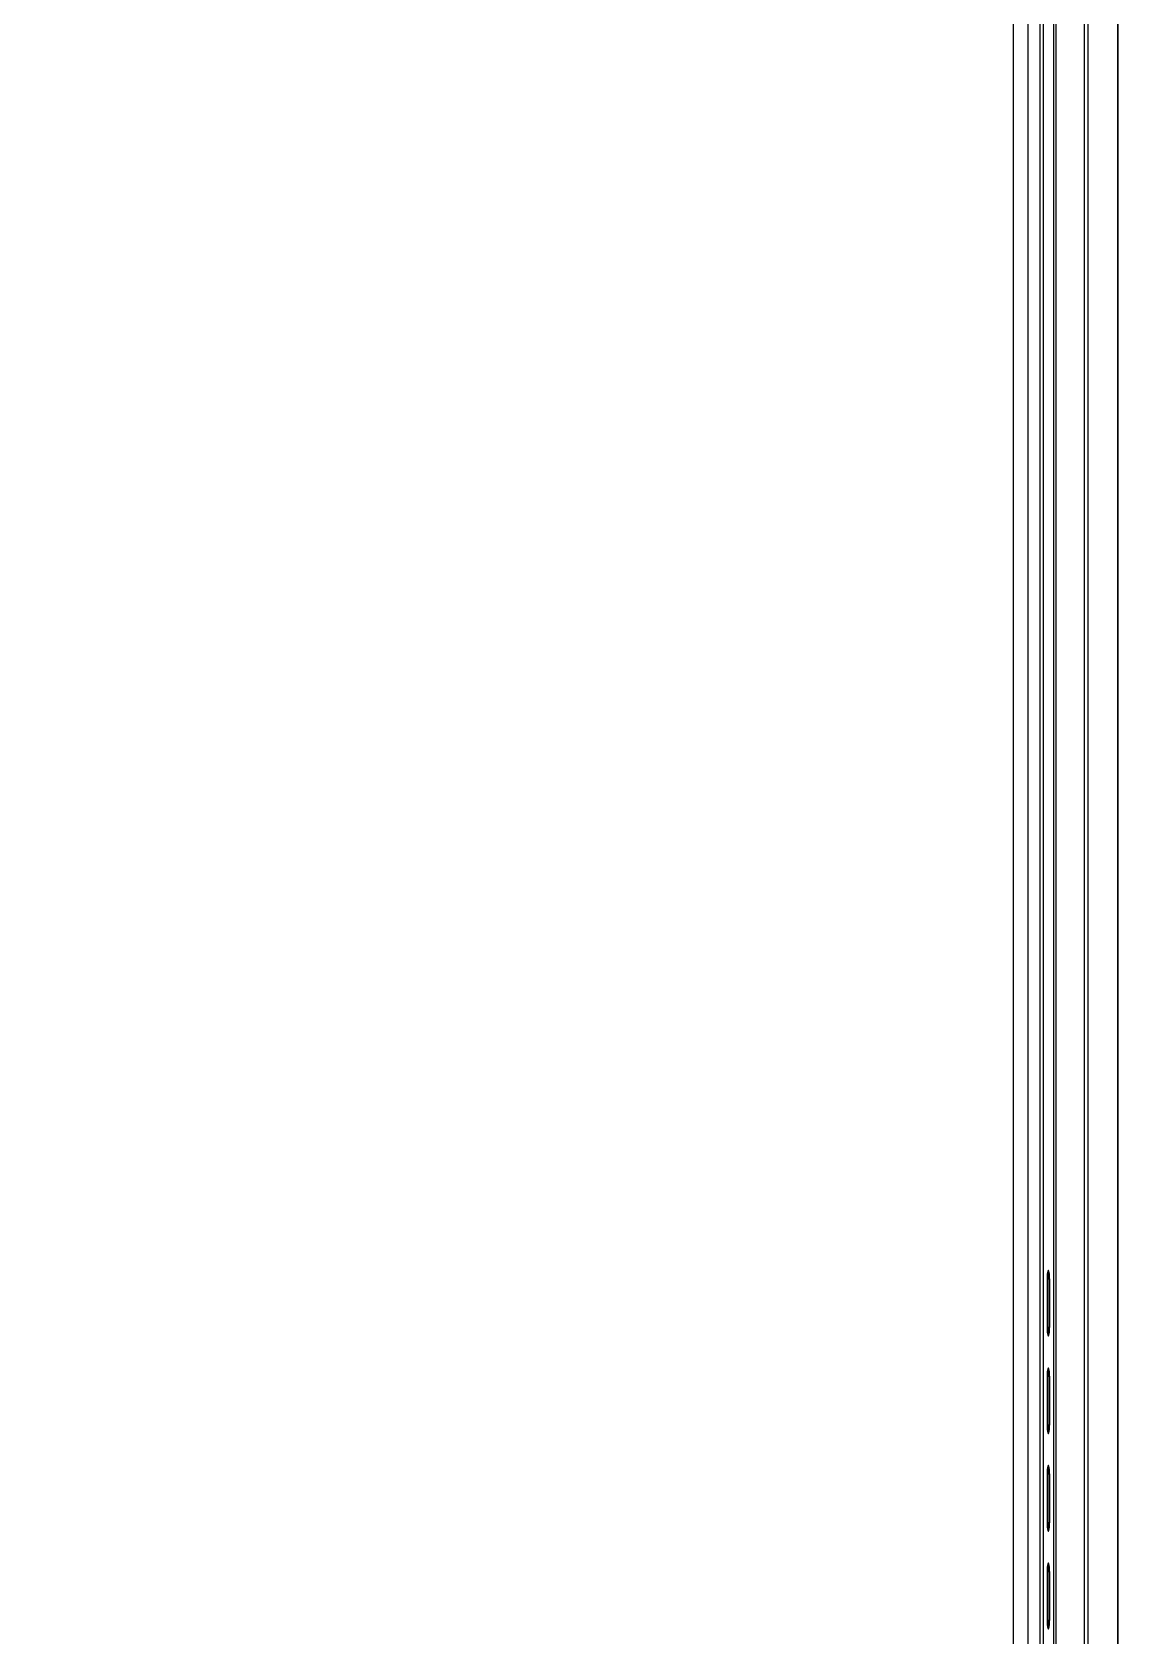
# Model space of a CAD drawing. Header units: feet. Extents: x 1518 to 2565, y 62 to 679.
# Drawn here: x 2166.02 to 2188.27, y 613.26 to 646.13 of the extents above; entities that cross this region are included whole.
import ezdxf

# ---------------------------------------------------------------- set-up
doc = ezdxf.new("R2010")
doc.units = ezdxf.units.FT
doc.header["$LTSCALE"] = 50
doc.header["$MEASUREMENT"] = 0

# ---------------------------------------------------------------- blocks, each defined once
blk = doc.blocks.new('Z1')
at = {"color": 1, "linetype": 'Continuous'}
for p, q in [((57.472, 134.498), (57.472, 204.498)), ((57.511, 204.498), (57.511, 134.498)), ((58.163, 204.498), (58.163, 134.498)), ((58.782, 134.498), (58.782, 204.498)), ((56.941, 138.393), (56.941, 202.248))]:
    blk.add_line(p, q, dxfattribs=at)
for points in [[(58.101, 204.498), (57.511, 204.498), (57.472, 204.498), (57.257, 204.498), (57.18, 204.498), (57.18, 134.498), (57.257, 134.498), (57.257, 204.498)], [(56.931, 203.06), (56.64, 203.06), (18.191, 203.06), (18.191, 137.56), (56.64, 137.56), (56.64, 203.06)], [(57.348, 153.998), (57.382, 153.998), (57.382, 152.998), (57.348, 152.998)], [(57.348, 151.998), (57.382, 151.998), (57.382, 150.998), (57.348, 150.998)], [(57.348, 149.998), (57.382, 149.998), (57.382, 148.998), (57.348, 148.998)], [(57.348, 147.998), (57.382, 147.998), (57.382, 146.998), (57.348, 146.998)]]:
    blk.add_lwpolyline(points, dxfattribs=at)
blk.add_lwpolyline([(58.101, 134.498), (58.101, 204.498), (58.163, 204.498), (58.782, 204.498), (58.783, 204.498), (58.783, 134.498), (58.782, 134.498), (58.163, 134.498)], close=True, dxfattribs=at)
at = {"color": 1, "linetype": 'Continuous', "flags": 128}
for points in [[(57.382, 153.998), (57.381, 154.046), (57.378, 154.09), (57.373, 154.127), (57.367, 154.154), (57.359, 154.168), (57.352, 154.168), (57.345, 154.154), (57.339, 154.127), (57.334, 154.09), (57.331, 154.046), (57.33, 153.998), (57.33, 152.998), (57.331, 152.949), (57.334, 152.905), (57.339, 152.868), (57.345, 152.841), (57.352, 152.827), (57.359, 152.827), (57.367, 152.841), (57.373, 152.868), (57.378, 152.905), (57.381, 152.949), (57.382, 152.998)], [(57.382, 151.998), (57.381, 152.046), (57.378, 152.09), (57.373, 152.127), (57.367, 152.154), (57.359, 152.168), (57.352, 152.168), (57.345, 152.154), (57.339, 152.127), (57.334, 152.09), (57.331, 152.046), (57.33, 151.998), (57.33, 150.998), (57.331, 150.949), (57.334, 150.905), (57.339, 150.868), (57.345, 150.841), (57.352, 150.827), (57.359, 150.827), (57.367, 150.841), (57.373, 150.868), (57.378, 150.905), (57.381, 150.949), (57.382, 150.998)], [(57.382, 149.998), (57.381, 150.046), (57.378, 150.09), (57.373, 150.127), (57.367, 150.154), (57.359, 150.168), (57.352, 150.168), (57.345, 150.154), (57.339, 150.127), (57.334, 150.09), (57.331, 150.046), (57.33, 149.998), (57.33, 148.998), (57.331, 148.949), (57.334, 148.905), (57.339, 148.868), (57.345, 148.841), (57.352, 148.827), (57.359, 148.827), (57.367, 148.841), (57.373, 148.868), (57.378, 148.905), (57.381, 148.949), (57.382, 148.998)], [(57.382, 147.998), (57.381, 148.046), (57.378, 148.09), (57.373, 148.127), (57.367, 148.154), (57.359, 148.168), (57.352, 148.168), (57.345, 148.154), (57.339, 148.127), (57.334, 148.09), (57.331, 148.046), (57.33, 147.998), (57.33, 146.998), (57.331, 146.949), (57.334, 146.905), (57.339, 146.868), (57.345, 146.841), (57.352, 146.827), (57.359, 146.827), (57.367, 146.841), (57.373, 146.868), (57.378, 146.905), (57.381, 146.949), (57.382, 146.998)]]:
    blk.add_lwpolyline(points, dxfattribs=at)
at = {"color": 1, "linetype": 'Continuous'}
for points in [[(57.339, 154.129, -0.04423), (57.348, 153.998), (57.348, 152.998, -0.044228), (57.339, 152.866)], [(57.339, 152.129, -0.044228), (57.348, 151.998), (57.348, 150.998, -0.044228), (57.339, 150.866)], [(57.339, 150.129, -0.04428), (57.348, 149.998), (57.348, 148.998, -0.04423), (57.339, 148.866)], [(57.339, 148.129, -0.04423), (57.348, 147.998), (57.348, 146.998, -0.04428), (57.339, 146.866)]]:
    blk.add_lwpolyline(points, format="xyb", dxfattribs=at)

msp = doc.modelspace()

# ---------------------------------------------------------------- block references
msp.add_blockref('Z1', (2129.486, 466.586))

doc.saveas('drawing.dxf')
